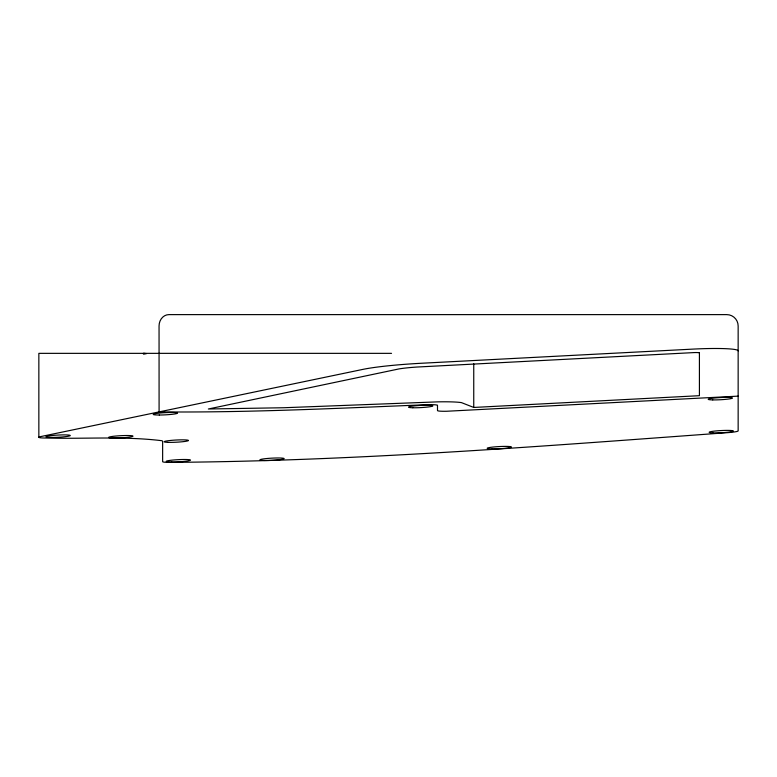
<?xml version="1.0" encoding="UTF-8"?>
<svg xmlns="http://www.w3.org/2000/svg" width="777" height="777" viewBox="0 0 777 777"><rect width="100%" height="100%" fill="white"/><g stroke="black" fill="none" stroke-linecap="round" stroke-linejoin="round"><path stroke-width="1.17" d="M144.978 353.72L143.745 353.35L143.347 353.875L146.503 353.574L143.745 353.35L143.784 353.846M699.417 353.03L699.077 352.768A6.643 0.592 -3 0 0 694.065 352.583L416.666 367.055A29.711 2.671 -3 0 0 399.174 368.881L208.353 408.993L283.712 407.74L437.597 401.864A40.841 3.671 -3 0 1 461.47 402.622L473.747 407.449L699.417 395.687L699.417 352.7M738.15 396.134L446.639 411.256A13.656 1.224 -3 0 1 437.5 410.567L437.49 405.371M391.53 353.35L38.85 353.35L38.85 437.266M473.747 363.782L473.747 407.449M738.121 350.874A45.464 4.079 -3 0 0 692.579 349.126L421.969 363.228A68.803 6.177 -3 0 0 362.801 369.405L40.618 436.606A13.442 1.204 -3 0 0 39.18 437.558L40.336 437.781A13.792 1.243 -3 0 0 45.736 438.014C84.431 439.122 123.611 436.004 162.072 440.734L162.636 441.336L162.636 461.674A13.675 1.224 -3 0 0 169.784 462.383C356.216 461.072 542.2 446.173 728.039 432.624A13.801 1.243 -3 0 0 738.15 430.905L738.15 326.01A11.393 11.393 0 0 0 726.757 314.617L168.939 314.617A11.393 9.887 -90 0 0 159.052 326.01L159.091 411.897C248.086 412.723 336.995 408.313 425.883 404.759A13.646 1.224 -3 0 1 437.48 405.371M712.762 399.902A12.15 1.088 -3 0 0 732.332 398.203A12.15 1.088 -3 0 0 715.908 397.873A12.15 1.088 -3 0 0 712.762 399.902M712.946 432.876A12.199 1.098 -3 0 0 733.109 431.274A12.199 1.098 -3 0 0 717.647 430.788A12.199 1.098 -3 0 0 712.946 432.876M492.21 448.912A12.199 1.098 -3 0 0 511.412 447.134A12.199 1.098 -3 0 0 494.24 446.921A12.199 1.098 -3 0 0 492.21 448.912M264.568 460.489A12.199 1.098 -3 0 0 284.052 458.76A12.199 1.098 -3 0 0 267.317 458.469A12.199 1.098 -3 0 0 264.568 460.489M171.698 462.014A12.199 1.098 -3 0 0 190.472 460.178A12.199 1.098 -3 0 0 172.756 460.062A12.199 1.098 -3 0 0 171.698 462.014M167.725 442.336A12.199 1.098 -3 0 0 188.073 440.782A12.199 1.098 -3 0 0 173.106 440.219A12.199 1.098 -3 0 0 167.725 442.336M112.209 438.005A12.199 1.098 -3 0 0 132.566 436.46A12.199 1.098 -3 0 0 117.599 435.887A12.199 1.098 -3 0 0 112.209 438.005M49.505 437.383A12.199 1.098 -3 0 0 69.852 435.839A12.199 1.098 -3 0 0 54.885 435.266A12.199 1.098 -3 0 0 49.505 437.383M159.266 415.015A12.199 1.098 -3 0 0 177.535 413.111A12.199 1.098 -3 0 0 159.256 413.111A12.199 1.098 -3 0 0 159.266 415.015M412.849 407.76A12.199 1.098 -3 0 0 432.643 406.08A12.199 1.098 -3 0 0 416.443 405.701A12.199 1.098 -3 0 0 412.849 407.76"/></g></svg>
